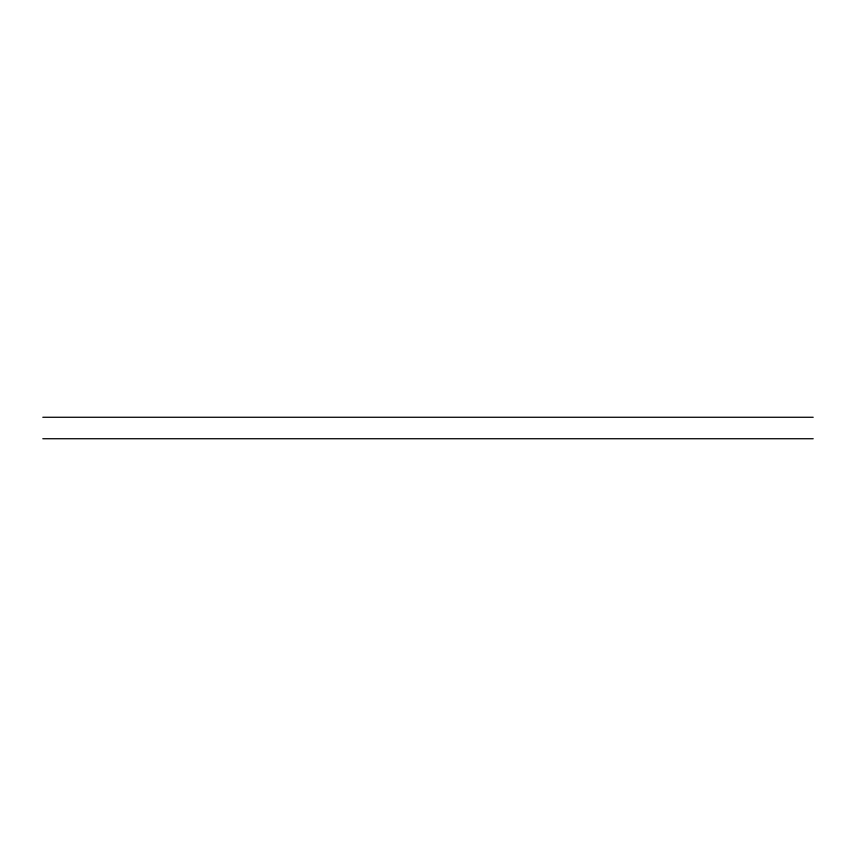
<?xml version="1.0" encoding="UTF-8"?>
<svg xmlns="http://www.w3.org/2000/svg" width="856" height="856" viewBox="0 0 856 856"><rect width="100%" height="100%" fill="white"/><g stroke="black" fill="none" stroke-linecap="round" stroke-linejoin="round"><path stroke-width="1.28" d="M42.8 417.268L813.2 417.268M42.8 438.732L813.2 438.732"/></g></svg>
